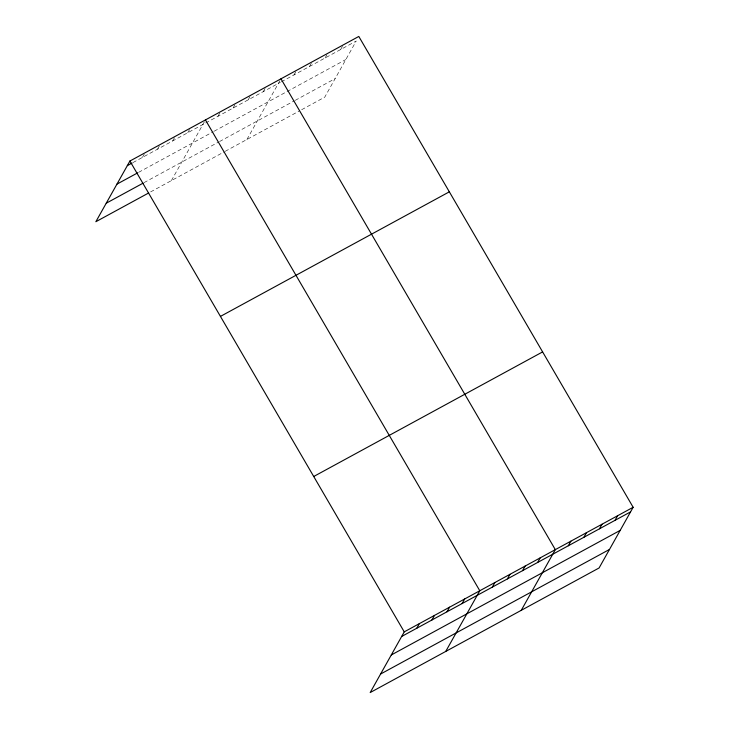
<?xml version="1.0" encoding="UTF-8"?>
<svg xmlns="http://www.w3.org/2000/svg" width="729" height="729" viewBox="0 0 729 729"><rect width="100%" height="100%" fill="white"/><g stroke="black" fill="none" stroke-linecap="round" stroke-linejoin="round"><path stroke-width="0.55" stroke-dasharray="3.65 2.73" d="M142.437 157.409L144.497 153.728M157.546 149.181L159.605 145.508M172.655 140.961L174.714 137.289M187.763 132.742L189.822 129.06M171.388 180.61L205.441 119.92M217.971 116.294L220.55 111.701M233.08 108.074L235.658 103.472M248.188 99.846L250.767 95.253M263.297 91.626L265.875 87.033M246.921 139.494L280.975 78.805M293.969 74.932L296.029 71.26M309.533 66.457L312.112 61.865M325.098 57.992L327.676 53.39M340.662 49.517L342.721 45.845M132.997 162.549L204.758 123.483M205.696 122.973L280.346 82.341M281.321 81.812L356.226 41.043L324.751 97.139L300.43 110.371M138.656 172.317L213.251 131.721M214.198 131.202L345.838 59.55M144.005 182.651L218.6 142.055M219.547 141.544L294.279 100.866M295.254 100.338L335.13 78.623M150.621 191.909L224.268 151.832M225.206 151.313L299.455 110.899"/><path stroke-width="1.09" d="M633.146 507.284L404.249 631.861L370.195 692.55L599.092 567.964L633.146 507.284L358.805 36.45L129.908 161.036L95.854 221.716L148.725 192.939M416.778 628.234L419.357 623.641M431.887 620.014L434.466 615.422M446.995 611.795L449.574 607.193M462.104 603.566L464.683 598.974M445.729 651.434L479.791 590.754L205.441 119.92M492.312 587.127L494.891 582.526M507.42 578.899L509.999 574.306M522.529 570.679L525.108 566.087M537.638 562.46L540.216 557.858M521.262 610.328L555.325 549.639L280.975 78.805M568.31 545.766L570.889 541.164M583.874 537.291L586.453 532.699M599.438 528.817L602.017 524.224M615.003 520.351L617.581 515.749M127.329 165.629L132.049 163.059M116.941 184.136L137.717 172.837M106.243 203.209L143.066 183.17M220.44 316.404L449.337 191.827M313.716 476.493L542.613 351.907M401.67 636.463L630.567 511.876M391.291 654.97L620.179 530.384M380.584 674.043L609.48 549.456M129.908 161.036L404.249 631.861"/></g></svg>
